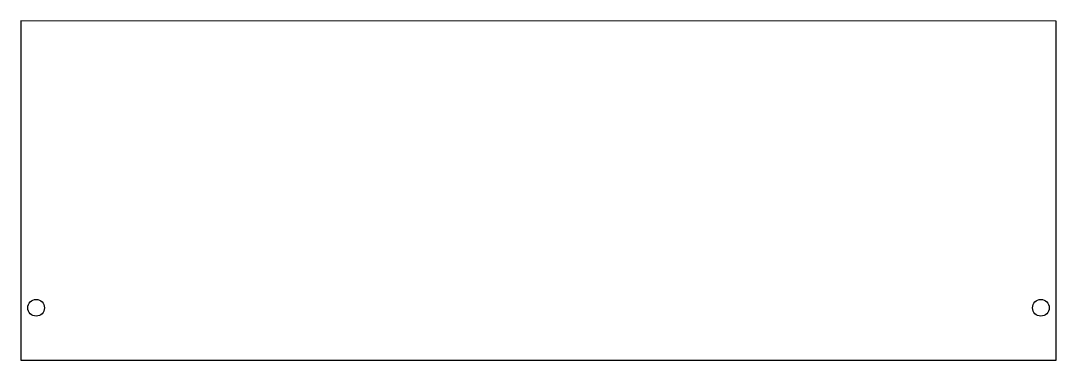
# Model space of a CAD drawing. Header units: millimetres. Extents: x -34 to 134, y 5 to 60.
import ezdxf

# ---------------------------------------------------------------- set-up
doc = ezdxf.new("R2010")
doc.units = ezdxf.units.MM
doc.layers.get('0').update_dxf_attribs({"linetype": 'CONTINUOUS'})

msp = doc.modelspace()

# ---------------------------------------------------------------- linework, layer by layer
msp.add_lwpolyline([(-34.5, 50), (-34.5, 5), (133.5, 5), (133.5, 49.94), (133.5, 59.94), (-34.5, 60)], close=True)
for centre in [(-32, 13.5), (131, 13.5)]:
    msp.add_circle(centre, 1.35)

doc.saveas('drawing.dxf')
